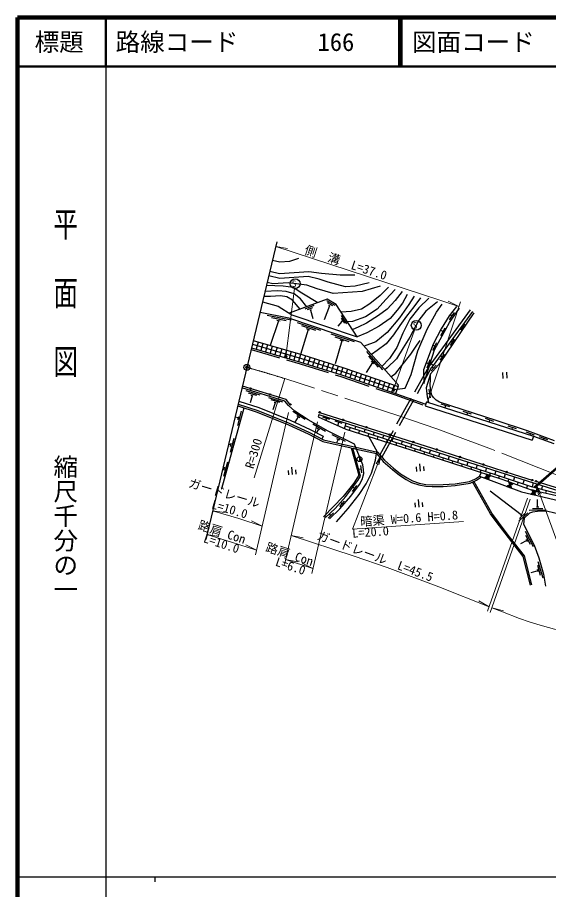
# Model space of a CAD drawing. Units: millimetres at full size, sheet at 1:1000; details may follow other scales. Extents: x 40000 to 680000, y 20000 to 380000.
# Drawn here: x 40000 to 148198, y 202409 to 380000 of the extents above; entities that cross this region are included whole.
import ezdxf
from ezdxf.enums import TextEntityAlignment as Align

# ---------------------------------------------------------------- set-up
doc = ezdxf.new("R2010")
doc.units = ezdxf.units.MM
doc.header["$LTSCALE"] = 1000
doc.header["$PDMODE"] = 32
doc.header["$PDSIZE"] = 500
doc.linetypes.add('CHAIN', pattern=[18.5, 12, -1.5, 3.5, -1.5])
doc.linetypes.add('DASHED', pattern=[7.5, 6, -1.5])
for name, color, linetype, lineweight in [('M-BGD', 7, 'Continuous', 25), ('M-BMK', 2, 'CHAIN', 13), ('M-BMK-OTRS', 5, 'CHAIN', 25), ('M-BMK-SRVR', 3, 'Continuous', 25), ('M-STR-HTXT', 7, 'Continuous', 13), ('M-STR-STRC', 7, 'Continuous', 25), ('M-TTL', 2, 'Continuous', 140), ('M-TTL-BAND', 7, 'Continuous', 25), ('M-TTL-LINE', 7, 'Continuous', 50)]:
    doc.layers.add(name, color=color, linetype=linetype, lineweight=lineweight)
doc.layers.add('M-OTRS', color=6, linetype='Continuous')
doc.layers.add('M-TTL-TXT', color=7, linetype='Continuous')
doc.styles.add('@ＭＳ ゴシック', font='')
doc.styles.add('ＭＳ ゴシック', font='')
doc.styles.get('@ＭＳ ゴシック').set_extended_font_data('@MS Gothic')
doc.styles.get('ＭＳ ゴシック').set_extended_font_data('MS Gothic')

# ---------------------------------------------------------------- blocks, each defined once
blk = doc.blocks.new('open_arrow')
at = {"color": 0, "linetype": 'Continuous', "lineweight": -2}
blk.add_lwpolyline([(7.5, 1.25), (0, 0), (7.5, -1.25)], dxfattribs=at)

msp = doc.modelspace()

# ---------------------------------------------------------------- hatches: boundary and pattern name
at = {"layer": 'M-BGD'}
for points in [[(87359, 304414, -1), (87658, 304435, -1)], [(91297, 303217, -1), (91596, 303237, -0.41421), (91457, 303077, -0.41421)], [(95461, 301177, -1), (95760, 301198, -1)], [(101412, 299620, -0.41421), (101601, 299718, -0.41421), (101698, 299530, -1)], [(106179, 298110, -0.41421), (106367, 298207, -0.41421), (106465, 298019, -1)], [(110945, 296599, -1), (111231, 296509, -0.41421), (111043, 296411, -0.41421)], [(115711, 295089, -1), (115997, 294998, -0.41421), (115809, 294900, -0.41421)], [(120478, 293578, -1), (120764, 293487, -0.41421), (120575, 293390, -0.41421)], [(125243, 292064, -0.41421), (125432, 292161, -0.41421), (125529, 291973, -1)], [(130004, 290537, -1), (130290, 290445, -1)], [(134765, 289010, -0.41421), (134954, 289107, -0.41421), (135051, 288918, -1)], [(135162, 286228, -0.82183), (136089, 285879)], [(136399, 286704, -0.82183), (135457, 287012)], [(139526, 287483, -1), (139812, 287391, -0.41421), (139623, 287294, -0.41421)], [(144740, 285833, -1), (145026, 285743, -1)], [(139727, 284509, -0.82183), (140654, 284159)], [(141018, 285127, -0.82183), (140085, 285459)], [(145490, 285598, -0.41421), (145678, 285696, -0.41421), (145776, 285508, -0.41421), (145588, 285410, -0.41421)], [(144617, 282942, -0.82183), (145581, 282715)], [(145780, 283558, -0.82183), (144820, 283804)]]:
    msp.add_hatch(color=256, dxfattribs=at).paths.add_polyline_path(points)
at = {"layer": 'M-STR-HTXT'}
for points in [[(94876, 311095, -0.41421), (94828, 310744, -0.41421), (94478, 310793, -1)], [(116800, 304182, -1), (116347, 303971, -1)]]:
    msp.add_hatch(color=256, dxfattribs=at).paths.add_polyline_path(points)

# ---------------------------------------------------------------- linework, layer by layer
at = {"layer": 'M-BGD'}
for p, q in [((104725, 321315), (102995, 322318)), ((104229, 321256), (103191, 321858)), ((100406, 321312), (98530, 320618)), ((100134, 320892), (99009, 320476)), ((99807, 320451), (99544, 320354)), ((99676, 320402), (100154, 318717)), ((103559, 321297), (102476, 318405)), ((103680, 321227), (103438, 321368)), ((132202, 320466), (124195, 309487)), ((132687, 320113), (124680, 309133)), ((126166, 309723), (133063, 319833)), ((128039, 318409), (129058, 319893)), ((95764, 318332), (90864, 319327)), ((93195, 318242), (91467, 313198)), ((94724, 318237), (91784, 318834)), ((93538, 318172), (92852, 318311)), ((106088, 318108), (105238, 317150)), ((106164, 317991), (106012, 318226)), ((106665, 317767), (106014, 318775)), ((107134, 317594), (106049, 319274)), ((128548, 319151), (128127, 319440)), ((101801, 316231), (97061, 317820)), ((99240, 316457), (97684, 311389)), ((100758, 316265), (97913, 317218)), ((99572, 316346), (98908, 316568)), ((126675, 316036), (126183, 316308)), ((126240, 315248), (127110, 316824)), ((130318, 316341), (131163, 317581)), ((130740, 316961), (130505, 317121)), ((108635, 313940), (103895, 315530)), ((107592, 313974), (104747, 314927)), ((128190, 313222), (129035, 314461)), ((89043, 313904), (88624, 312463)), ((90003, 313624), (89584, 312184)), ((90963, 313345), (90544, 311905)), ((91923, 313066), (91504, 311625)), ((92883, 312786), (92464, 311346)), ((106074, 314166), (104746, 309442)), ((106406, 314055), (105743, 314277)), ((124604, 312240), (125464, 313821)), ((125034, 313031), (124629, 313251)), ((128613, 313842), (128279, 314069)), ((93844, 312507), (93425, 311067)), ((94804, 312228), (94385, 310787)), ((95764, 311948), (95345, 310508)), ((96724, 311669), (96305, 310229)), ((97684, 311389), (97265, 309949)), ((98657, 311093), (98206, 309663)), ((99610, 310793), (99160, 309362)), ((114445, 308229), (111147, 311987)), ((113560, 308783), (111581, 311037)), ((126146, 310226), (126991, 311465)), ((126569, 310846), (126146, 311144)), ((100564, 310492), (100114, 309062)), ((101518, 310192), (101067, 308761)), ((102472, 309891), (102021, 308461)), ((103426, 309591), (102975, 308160)), ((104379, 309290), (103929, 307860)), ((112345, 309712), (111037, 307682)), ((112576, 309449), (112114, 309975)), ((123776, 309497), (123257, 309700)), ((123442, 308661), (124110, 310333)), ((124164, 307425), (126166, 309723)), ((124680, 309133), (124195, 309487)), ((124296, 308033), (125281, 309164)), ((105333, 308990), (104882, 307559)), ((106287, 308689), (105836, 307259)), ((107251, 308366), (106768, 306946)), ((108198, 308044), (107715, 306624)), ((109145, 307722), (108661, 306302)), ((110091, 307399), (109608, 305979)), ((124789, 308598), (124484, 308864)), ((138799, 307681), (138883, 306484)), ((139597, 307736), (139681, 306539)), ((111038, 307077), (110555, 305657)), ((111985, 306755), (111501, 305335)), ((112931, 306432), (112448, 305012)), ((113878, 306110), (113395, 304690)), ((114825, 305788), (114341, 304368)), ((115771, 305466), (115288, 304046)), ((89444, 303104), (86573, 303977)), ((116718, 305143), (116234, 303723)), ((117528, 304867), (117045, 303447)), ((124173, 302519), (123873, 304294)), ((88782, 302992), (87060, 303515)), ((87834, 302967), (87398, 301531)), ((88035, 302905), (87633, 303028)), ((94095, 301690), (91225, 302563)), ((93434, 301578), (91711, 302101)), ((124023, 303406), (123431, 303306)), ((81641, 284048), (86172, 300485)), ((92485, 301552), (92049, 300117)), ((92686, 301491), (92284, 301614)), ((123363, 301723), (123077, 300922)), ((123077, 300922), (144863, 293951)), ((123363, 301723), (145122, 294761)), ((128063, 300683), (126352, 301242)), ((127208, 300963), (127071, 300537)), ((84984, 298434), (84323, 298616)), ((84875, 296908), (85672, 299800)), ((84891, 298096), (85077, 298771)), ((98622, 298101), (96109, 299739)), ((97202, 298668), (96483, 297565)), ((97495, 298477), (96908, 298859)), ((101419, 299146), (101278, 298700)), ((103668, 298119), (102239, 298572)), ((132528, 299226), (130817, 299784)), ((131673, 299505), (131543, 299106)), ((102779, 295685), (100175, 297175)), ((102953, 298345), (102841, 297989)), ((106151, 297332), (104721, 297785)), ((105436, 297559), (105254, 296987)), ((106625, 296270), (106978, 297384)), ((108891, 296778), (108701, 296202)), ((137050, 297750), (135339, 298308)), ((136194, 298029), (136074, 297656)), ((141649, 296226), (139941, 296793)), ((101328, 296170), (100915, 295447)), ((101632, 295996), (101025, 296344)), ((106844, 293674), (104147, 294988)), ((107751, 296515), (107562, 295938)), ((109651, 295890), (109469, 295335)), ((110797, 296174), (110601, 295578)), ((111551, 295265), (111376, 294732)), ((112704, 295570), (112501, 294953)), ((114611, 294965), (114401, 294328)), ((140795, 296510), (140688, 296180)), ((145315, 294960), (143624, 295577)), ((144469, 295268), (144372, 295001)), ((83480, 292977), (83006, 293108)), ((83371, 291451), (84168, 294343)), ((83387, 292640), (83573, 293314)), ((102295, 294731), (101996, 294154)), ((105364, 294061), (105029, 293373)), ((105679, 293908), (105050, 294214)), ((113338, 291497), (111588, 294665)), ((113451, 294640), (113283, 294129)), ((115351, 294016), (115190, 293526)), ((116517, 294361), (116301, 293703)), ((117251, 293391), (117097, 292923)), ((118424, 293757), (118201, 293078)), ((120331, 293153), (120101, 292454)), ((145122, 294761), (144863, 293951)), ((145122, 294761), (149274, 293271)), ((148067, 293956), (146376, 294573)), ((147222, 294264), (147139, 294037)), ((108328, 292269), (109086, 292098)), ((113146, 291181), (113338, 291497)), ((119151, 292766), (119004, 292320)), ((121051, 292141), (120911, 291717)), ((122237, 292548), (122001, 291829)), ((122951, 291517), (122818, 291114)), ((124136, 291947), (123901, 291205)), ((126040, 291336), (125808, 290602)), ((82038, 286616), (82835, 289508)), ((109649, 290549), (109718, 289552)), ((124854, 290904), (124730, 290510)), ((126761, 290300), (126635, 289901)), ((127945, 290725), (127714, 289998)), ((128668, 289696), (128536, 289279)), ((129849, 290114), (129621, 289394)), ((131753, 289503), (131528, 288791)), ((82147, 288141), (81838, 288227)), ((82054, 287804), (82240, 288479)), ((95278, 286878), (95215, 287775)), ((96026, 286930), (95922, 288426)), ((96774, 286982), (96712, 287880)), ((110054, 288007), (109541, 287954)), ((110132, 287261), (109976, 288753)), ((121356, 287570), (121293, 288467)), ((122104, 287622), (122000, 289118)), ((122852, 287674), (122789, 288572)), ((130574, 289093), (130436, 288656)), ((132481, 288489), (132337, 288034)), ((133658, 288892), (133435, 288187)), ((134388, 287885), (134238, 287412)), ((135562, 288282), (135341, 287583)), ((134438, 287346), (134159, 286606)), ((135162, 286228), (136089, 285879)), ((136399, 286704), (135457, 287012)), ((136295, 287282), (136139, 286789)), ((137467, 287671), (137248, 286980)), ((138197, 286664), (138029, 286170)), ((139386, 287055), (139144, 286342)), ((140090, 286020), (139919, 285517)), ((141291, 286445), (141037, 285699)), ((108249, 283469), (109139, 284677)), ((108694, 284073), (108325, 284345)), ((139727, 284509), (140654, 284159)), ((141018, 285127), (140085, 285459)), ((141984, 285377), (141804, 284847)), ((143200, 285846), (142931, 285055)), ((143878, 284733), (143689, 284177)), ((145044, 285266), (144829, 284426)), ((145797, 284178), (145649, 283600)), ((146955, 284666), (146766, 283929)), ((142623, 278719), (136303, 283513)), ((144617, 282942), (145581, 282715)), ((145780, 283558), (144820, 283804)), ((147735, 283681), (147598, 283148)), ((105666, 280404), (106657, 281530)), ((106161, 280967), (105851, 281240)), ((121090, 280257), (121027, 281155)), ((121838, 280309), (121734, 281805)), ((122586, 280361), (122524, 281259)), ((145962, 280318), (145943, 281818)), ((103331, 278061), (104397, 279117)), ((103864, 278589), (103558, 278908)), ((142109, 277432), (143949, 279123)), ((142274, 277991), (143378, 279006)), ((142494, 278601), (142752, 278838)), ((144219, 279696), (147719, 279739)), ((144915, 280005), (147015, 280031)), ((145717, 280315), (146207, 280321)), ((145126, 272182), (143525, 275294)), ((144539, 272667), (143579, 274535)), ((143904, 273246), (143680, 273682)), ((143792, 273464), (142458, 272778)), ((146587, 266395), (146009, 268414)), ((147068, 265804), (146105, 269169)), ((146010, 267322), (144568, 266909)), ((146077, 267086), (145942, 267557))]:
    msp.add_line(p, q, dxfattribs=at)
at = {"layer": 'M-BGD', "linetype": 'DASHED'}
for p, q in [((108927, 292493), (113338, 291497)), ((109086, 292098), (113146, 291181)), ((145210, 284328), (150389, 288808)), ((145445, 284268), (150598, 288724))]:
    msp.add_line(p, q, dxfattribs=at)
at = {"layer": 'M-BGD'}
for points in [[(97262, 330938), (95456, 330283), (93480, 330146), (91950, 330512)], [(111631, 325949), (108812, 325296), (106829, 325158), (103320, 326075), (101450, 326691), (99212, 327240), (93470, 326840), (91201, 327382)], [(108742, 327490), (105712, 327486), (101948, 327887), (99394, 328207), (93404, 327789), (91413, 328265)], [(101171, 321915), (97945, 323883), (96173, 325009), (94147, 325310), (90734, 325429)], [(113878, 325276), (110259, 324194), (104351, 323782), (101046, 324755), (98961, 325480), (95191, 325964), (92011, 325742), (90874, 326014)], [(115610, 325084), (113882, 323350), (111811, 321670), (110089, 320587), (107961, 320101), (105962, 319961)], [(97619, 320602), (96049, 322398), (94852, 323121), (93588, 323319), (91567, 323178), (90202, 323203)], [(98937, 321089), (97663, 322692), (96393, 323723), (94772, 324182), (93016, 324346), (90432, 324166)], [(116946, 324605), (115028, 322597), (113292, 320602), (110901, 319030), (108230, 318115), (107201, 318043)], [(118405, 324188), (116944, 322342), (115322, 320589), (113563, 319295), (111118, 317745), (109430, 316925), (108315, 316483), (108214, 316476)], [(119415, 323606), (118417, 321845), (117347, 320390), (115900, 318728), (113718, 317144), (111209, 315772), (109203, 314944)], [(120823, 323260), (119719, 321543), (117822, 318860), (115349, 315851), (113032, 313971), (110601, 313064)], [(89940, 322108), (93083, 321232), (95872, 319465), (109203, 314944), (104947, 321533), (103075, 322619), (95383, 319775)], [(122125, 322908), (120767, 321095), (119235, 319166), (117908, 317278), (116636, 315341), (115119, 313570), (113290, 312167), (112122, 311357), (112103, 311352)], [(123801, 322815), (121776, 320851), (119956, 318564), (118541, 315707), (117258, 312776), (115827, 310516), (114242, 308915)], [(125543, 322076), (123200, 320195), (121793, 318327), (119925, 314865), (118592, 312690), (117211, 310460), (115305, 308661), (114819, 308257)], [(117341, 304318), (118965, 304539), (120217, 307277), (121556, 312108), (123460, 316513), (125358, 320000), (126539, 321610)], [(117528, 304867), (117603, 305086), (109936, 313821), (95257, 318741), (89419, 319926)], [(129458, 321169), (127958, 319222), (126324, 316581), (124701, 313439), (122689, 308230), (122804, 305429)], [(122804, 305429), (124973, 312291), (126523, 315140), (128023, 317857), (130027, 320775)], [(87698, 312733), (97671, 309831), (106019, 307201), (117034, 303451), (123194, 301252)], [(87873, 313463), (97889, 310549), (106252, 307914), (117286, 304157)], [(88048, 314193), (98106, 311267), (106486, 308627), (117528, 304867)], [(116099, 306800), (117077, 307593), (118061, 308751), (120121, 311401), (121381, 313235), (122029, 314236)], [(124164, 307425), (123249, 304554), (123500, 302734), (123771, 301593)], [(124290, 303559), (124050, 305080), (124151, 306338), (124164, 307425)], [(103568, 277874), (105678, 279964), (107896, 282484), (109683, 284910), (110307, 286018), (110461, 286653), (110552, 287149), (110530, 287961), (110385, 288872), (108676, 293115), (103283, 295743), (99242, 298054), (96478, 299856), (95229, 300993), (94496, 301882), (85740, 304544)], [(95611, 301187), (95520, 301270), (94728, 302229), (85857, 304927)], [(149427, 293779), (143878, 295804), (137519, 297912), (126012, 301668), (125326, 302066), (124790, 302618), (124418, 303109), (124290, 303559)], [(84872, 300913), (88828, 299611), (95186, 297063), (99209, 295206), (102204, 293652), (107991, 292345)], [(84954, 301255), (88948, 299940), (95324, 297384), (99363, 295520), (102325, 293984), (108927, 292493)], [(85105, 301889), (89171, 300551), (95581, 297982), (99649, 296104), (102295, 294731)], [(101278, 298700), (106878, 296155), (126088, 290080), (138705, 285949), (144681, 283825), (148919, 282842), (155944, 281230), (159177, 280480), (161659, 280053), (165045, 279730), (170038, 279503), (174919, 279412), (184694, 279784), (186773, 279826), (188303, 279637), (189715, 279365), (192460, 278589), (197236, 276502), (207401, 271474), (221034, 264608), (221652, 265781)], [(101419, 299146), (124236, 291915), (141042, 286524), (149431, 283888), (154384, 282537), (158140, 281762), (162593, 281047), (166421, 280710), (173048, 280650), (179283, 280583), (184862, 280773), (187745, 280929), (189494, 280807), (190632, 280685), (192691, 280267), (194556, 279660), (196806, 278796), (199431, 277644), (203696, 275584), (207313, 273565), (218507, 267439), (229341, 261729)], [(101555, 299575), (124373, 292344), (141178, 286953), (144883, 285788)], [(106801, 296827), (123789, 291241), (137552, 286883), (144633, 284476), (148790, 283411), (154790, 281954), (159416, 280870), (162410, 280410), (165453, 280124), (170485, 279947), (178631, 279995), (186813, 280503), (187975, 280543), (189980, 280319), (191560, 280015), (193099, 279609), (195229, 278889), (198052, 277808), (200247, 276772), (207808, 272541), (221431, 265362)], [(107991, 292345), (109524, 286765), (108542, 285196), (106355, 282417), (102361, 278323)], [(102737, 278150), (104725, 279986), (106909, 282420), (109343, 285729), (109915, 286622), (108328, 292269)], [(113338, 291497), (114744, 289838), (116600, 288224), (118058, 287065), (119386, 286243), (120446, 285652), (121868, 285157), (123217, 284901), (124461, 284818), (126712, 284863), (129139, 285054), (132096, 285515), (133322, 286071), (134159, 286606)], [(104977, 277268), (107378, 279986), (109597, 282857), (111053, 285060), (112140, 287200), (112952, 289879), (113146, 291181)], [(113146, 291181), (114494, 289591), (116377, 287954), (117856, 286778), (119208, 285941), (120302, 285332), (121777, 284818), (123173, 284553), (124453, 284468), (126729, 284514), (129179, 284706), (132197, 285177), (133489, 285762), (134568, 286452)], [(134159, 286606), (142669, 283400), (152775, 281022), (160481, 279199), (165713, 278708), (173121, 278365), (178060, 278452), (184885, 278792), (186188, 278789), (187192, 278694), (188194, 278546), (189453, 278260), (191010, 277791), (193052, 277156), (195856, 276023), (197705, 273014), (202992, 270456)], [(144521, 264376), (143049, 270222), (140024, 274085), (137735, 277060), (136379, 278904), (132733, 285420)], [(144812, 264449), (143324, 270357), (140261, 274269), (137975, 277240), (136631, 279067), (133008, 285544)], [(145604, 285562), (149557, 284320), (154489, 282975), (158221, 282205), (162649, 281494), (166443, 281159), (173053, 281100), (179278, 281033), (184842, 281223), (187748, 281379), (189534, 281256), (190701, 281131), (192806, 280703), (194706, 280085), (196977, 279212), (199619, 278052), (203904, 275983), (207531, 273959), (218720, 267835), (221739, 266244)], [(173849, 278378), (166187, 277683), (159338, 277299), (152904, 278263), (147789, 279440), (145973, 279418), (144958, 279248), (144296, 279035), (143232, 278057), (143092, 276793), (145276, 272546), (146186, 269977), (147134, 266663), (147541, 264215)]]:
    msp.add_lwpolyline(points, dxfattribs=at)
at = {"layer": 'M-BGD', "linetype": 'DASHED'}
for points in [[(87617, 312392), (97570, 309496), (105910, 306869), (116919, 303121), (123077, 300922)], [(124195, 309487), (123805, 308952), (113808, 290942)], [(124680, 309133), (124312, 308629), (114223, 290453)]]:
    msp.add_lwpolyline(points, dxfattribs=at)
at = {"layer": 'M-BGD'}
for centre, radius in [((87508, 304424), 150), ((91446, 303227), 150), ((95611, 301187), 150), ((101555, 299575), 150), ((106322, 298064), 150), ((111088, 296554), 150), ((115854, 295043), 150), ((120621, 293533), 150), ((125386, 292019), 150), ((109683, 290050), 500), ((130147, 290491), 150), ((134908, 288964), 150), ((139669, 287437), 150), ((144883, 285788), 150), ((145633, 285553), 150)]:
    msp.add_circle(centre, radius, dxfattribs=at)
for centre, start, end in [((135591, 285962), 350.5322, 148.19039), ((135959, 286951), 173.04082, 330.69901), ((140156, 284242), 350.5322, 148.19039), ((140584, 285385), 171.60064, 329.25883), ((145077, 282733), 357.92675, 155.58494), ((145324, 283776), 176.7989, 334.45709)]:
    msp.add_arc(centre, 505, start, end, dxfattribs=at)
at = {"layer": 'M-BMK'}
msp.add_lwpolyline([(149820, 286855), (136581, 292075), (125418, 296237), (118093, 298740), (94448, 306467)], dxfattribs=at)
msp.add_arc((5360, 20000), 300000, 72.72492, 74.25922, dxfattribs=at)
at = {"layer": 'M-BMK-OTRS', "linetype": 'Continuous'}
msp.add_line((92865, 334338), (78365, 273703), dxfattribs=at)
at = {"layer": 'M-BMK-SRVR'}
msp.add_circle((86746, 308750), 600, dxfattribs=at)
at = {"layer": 'M-OTRS'}
msp.add_point((86746, 308750), dxfattribs=at)
at = {"layer": 'M-STR-HTXT'}
for p, q in [((92631, 333363), (95048, 332932)), ((94677, 310944), (96454, 324794)), ((123540, 301667), (130250, 322062)), ((129938, 321112), (127747, 322221)), ((116574, 304077), (120904, 316353)), ((88239, 286253), (94448, 306467)), ((95234, 299576), (88500, 270538)), ((94403, 268608), (101131, 297684)), ((106717, 295527), (99962, 266792)), ((135776, 259069), (143911, 282115)), ((136335, 258849), (144477, 281915)), ((79763, 279547), (82190, 279182)), ((89861, 276405), (87656, 277485)), ((78598, 274677), (81026, 274312)), ((95761, 274477), (98178, 274046)), ((88727, 271516), (86522, 272596)), ((100192, 267769), (94629, 269586)), ((94629, 269586), (97046, 269156)), ((100192, 267769), (97987, 268849)), ((136109, 260013), (133973, 261222)), ((136667, 259793), (139039, 259159))]:
    msp.add_line(p, q, dxfattribs=at)
for points in [[(129938, 321112), (126018, 322451), (92631, 333363)], [(114015, 290697), (108276, 275812), (130881, 277389)], [(145807, 284581), (155541, 257991), (183887, 259967)], [(89861, 276405), (85129, 277952), (79763, 279547)], [(88727, 271516), (83639, 273178), (78598, 274677)], [(136109, 260013), (125837, 264063), (115326, 267983), (108583, 270286), (95761, 274477)], [(206547, 243237), (194990, 251115), (192098, 252594), (190315, 253304), (188446, 253794), (186626, 254122), (183879, 254304), (170564, 253678), (168862, 253572), (165819, 253507), (163246, 253555), (160862, 253684), (158598, 253883), (155699, 254245), (152947, 254705), (150824, 255136), (149425, 255459), (146944, 256105), (145792, 256439), (144253, 256918), (142262, 257597), (138816, 258946), (136668, 259793)]]:
    msp.add_lwpolyline(points, dxfattribs=at)
for centre in [(94677, 310944), (116574, 304077)]:
    msp.add_circle(centre, 250, dxfattribs=at)
at = {"layer": 'M-STR-STRC'}
for centre in [(96582, 325786), (121237, 317296)]:
    msp.add_circle(centre, 1000, dxfattribs=at)
at = {"layer": 'M-TTL'}
for p, q in [((40000, 380000), (40000, 20000)), ((680000, 380000), (40000, 380000))]:
    msp.add_line(p, q, dxfattribs=at)
at = {"layer": 'M-TTL-BAND'}
for p, q in [((58000, 370000), (58000, 20000)), ((40000, 205000), (579000, 205000)), ((68000, 205000), (68000, 204000))]:
    msp.add_line(p, q, dxfattribs=at)
at = {"layer": 'M-TTL-LINE'}
for p, q in [((58000, 380000), (58000, 370000)), ((117750, 380000), (117750, 370000)), ((118250, 380000), (118250, 370000)), ((40000, 370000), (680000, 370000))]:
    msp.add_line(p, q, dxfattribs=at)

# ---------------------------------------------------------------- block references
at = {"layer": 'M-STR-HTXT', "xscale": 240, "yscale": 240}
for p, rotation in [((114015, 290697), 248.9), ((145807, 284581), 290.1)]:
    msp.add_blockref('open_arrow', p, dxfattribs=dict(at, rotation=rotation))

# ---------------------------------------------------------------- texts
at = {"layer": 'M-STR-HTXT', "style": 'ＭＳ ゴシック'}
for s, rotation, p in [('側\u3000溝\u3000L=37.0', 341.902, (106429, 328690)), ('ガードレール', 343.446, (81731, 281754)), ('L=10.0', 343.446, (82821, 278476)), ('路肩 Con', 341.902, (81215, 273807)), ('ガードレール\u3000L=45.5', 339.549, (112351, 268927)), ('路肩 Con', 341.902, (94986, 269307))]:
    msp.add_text(s, height=1833, rotation=rotation, dxfattribs=at).set_placement(p, align=Align.BOTTOM_CENTER)
msp.add_text('R=300', height=1833, rotation=72.925, dxfattribs=at).set_placement((88143, 294455), align=Align.TOP_RIGHT)
msp.add_text('暗渠 W=0.6 H=0.8', height=1833, rotation=3.989, dxfattribs=at).set_placement((109935, 275878), align=Align.BOTTOM_LEFT)
msp.add_text('L=20.0', height=1833, rotation=3.989, dxfattribs=at).set_placement((108131, 275880), align=Align.TOP_LEFT)
for s, p in [('L=10.0', (81857, 273761)), ('L=6.0', (95925, 269163))]:
    msp.add_text(s, height=1833, rotation=341.902, dxfattribs=at).set_placement(p, align=Align.TOP_CENTER)
at = {"layer": 'M-STR-STRC', "style": 'ＭＳ ゴシック'}
for p in [(96357, 325770), (121012, 317280)]:
    msp.add_text('S', height=1320, rotation=3.989, dxfattribs=at).set_placement(p, align=Align.MIDDLE_CENTER)
at = {"layer": 'M-TTL-BAND', "style": '@ＭＳ ゴシック', "width": 1.4}
msp.add_text('平  面  図', height=3666, rotation=270, dxfattribs=at).set_placement((49777, 306475), align=Align.MIDDLE_RIGHT)
at = {"layer": 'M-TTL-BAND', "style": '@ＭＳ ゴシック'}
msp.add_text('縮尺千分の一', height=3666, rotation=270, dxfattribs=at).set_placement((49777, 261030), align=Align.MIDDLE_RIGHT)
at = {"layer": 'M-TTL-TXT', "style": 'ＭＳ ゴシック'}
msp.add_text('標題', height=3666, dxfattribs=at).set_placement((48500, 375000), align=Align.MIDDLE_CENTER)
for s, p in [('路線コード', (60000, 375000)), ('166', (101142, 375000)), ('図面コード', (120380, 375000))]:
    msp.add_text(s, height=3666, dxfattribs=at).set_placement(p, align=Align.MIDDLE_LEFT)

doc.saveas('drawing.dxf')
